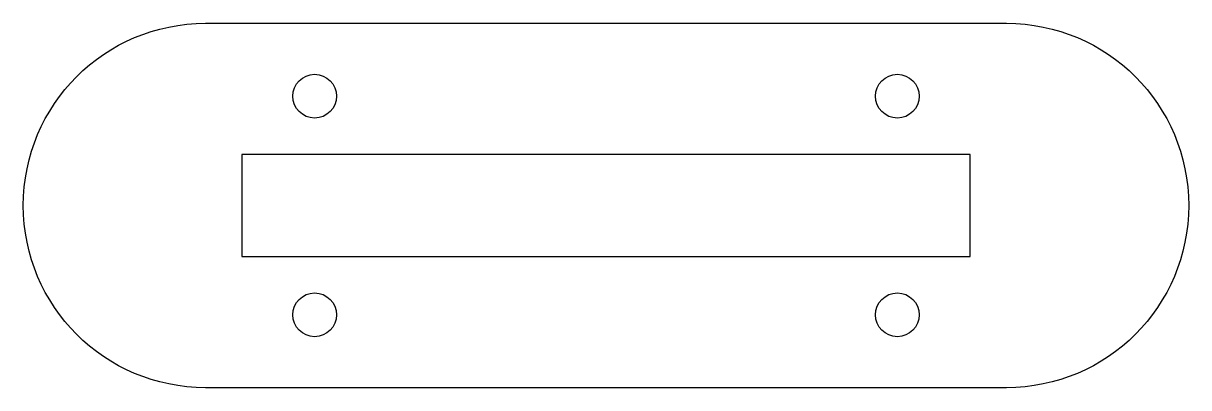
# Model space of a CAD drawing. Header units: millimetres. Extents: x 0 to 160, y 0 to 50.
import ezdxf

# ---------------------------------------------------------------- set-up
doc = ezdxf.new("R2010")
doc.units = ezdxf.units.MM
doc.layers.add('CUTOUT', color=7, linetype='Continuous')
doc.layers.add('OUTER', color=7, linetype='Continuous')

msp = doc.modelspace()

# ---------------------------------------------------------------- linework, layer by layer
for centre in [(40, 40), (120, 40), (40, 10), (120, 10)]:
    msp.add_circle(centre, 3)
at = {"layer": 'CUTOUT'}
msp.add_lwpolyline([(30, 18), (130, 18), (130, 32), (30, 32), (30, 18)], dxfattribs=at)
at = {"layer": 'OUTER'}
msp.add_lwpolyline([(25, 50), (135, 50, -1), (135, 0), (25, 0, -1)], format="xyb", close=True, dxfattribs=at)

doc.saveas('drawing.dxf')
